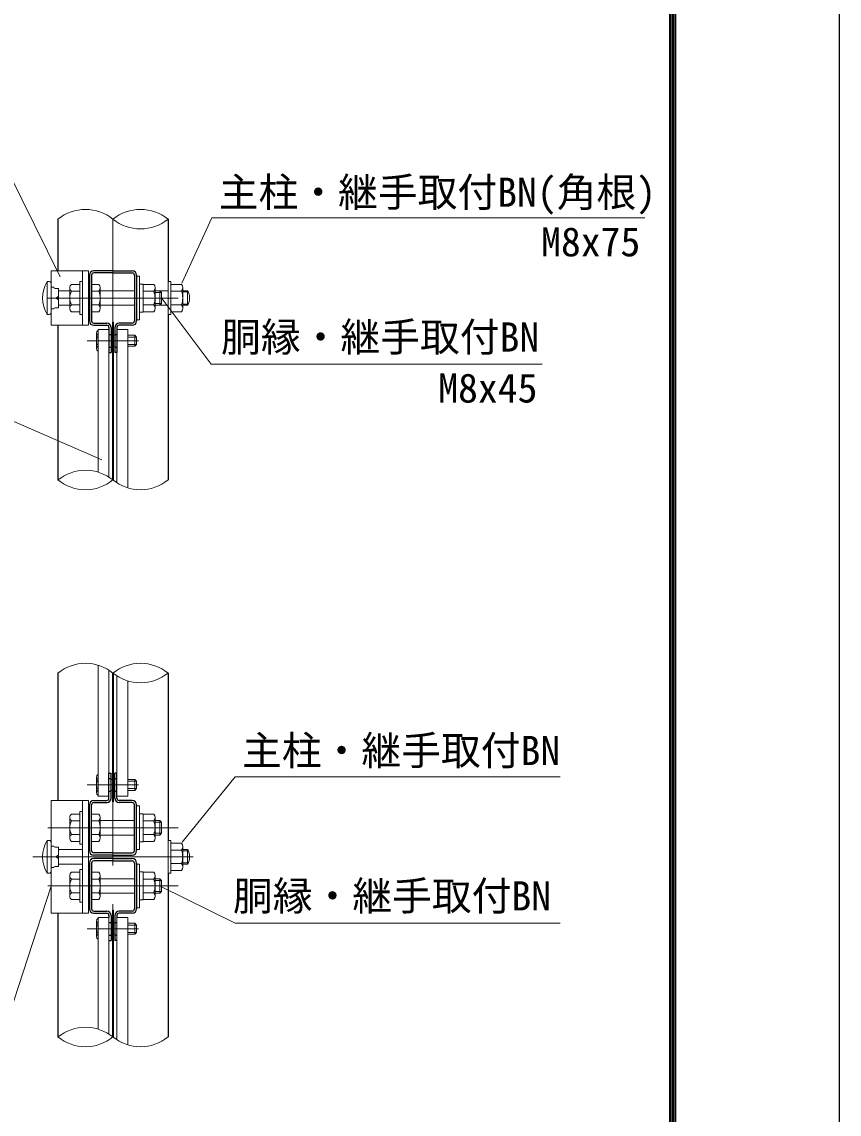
# Model space of a CAD drawing. Units: millimetres, scale not verified. Extents: x -4200 to 4200, y -2970 to 2970.
# Drawn here: x 2852 to 4200, y -657 to 1144 of the extents above; entities that cross this region are included whole.
import ezdxf
from ezdxf.enums import TextEntityAlignment as Align

# ---------------------------------------------------------------- set-up
doc = ezdxf.new("R2010")
doc.units = ezdxf.units.MM
doc.header["$LTSCALE"] = 10
doc.linetypes.add('USER1', pattern=[50.8, 31.75, -6.35, 6.35, -6.35])
for name, color, linetype, lineweight in [('0-0_D-BMK', 2, 'USER1', 13), ('0-2_D-STR-TXT', 7, 'Continuous', 13), ('0-3_D-STR-DIM', 7, 'Continuous', 13), ('0-4_D-STR1', 1, 'Continuous', 25), ('0-5_D-STR3', 3, 'Continuous', 13), ('0-6_D-STR2', 7, 'Continuous', 13), ('0-E_D-TTL', 7, 'Continuous', 25)]:
    doc.layers.add(name, color=color, linetype=linetype, lineweight=lineweight)
doc.styles.add('ＭＳ ゴシック', font='')
doc.styles.get('ＭＳ ゴシック').set_extended_font_data('MS Gothic')

msp = doc.modelspace()

# ---------------------------------------------------------------- linework, layer by layer
at = {"layer": '0-0_D-BMK'}
for p, q in [((3002.37, 818.7), (3002.37, 388.7)), ((2895.12, 688.7), (3109.62, 688.7)), ((2960.06, 618.2), (3044.68, 618.2)), ((3002.37, 70.43), (3002.37, -529.57)), ((2960.06, -114.07), (3044.68, -114.07)), ((2895.12, -184.58), (3109.62, -184.58)), ((2870.4, -232.58), (3134.34, -232.58)), ((3019.32, -229.57), (2985.42, -229.57)), ((2895.12, -280.57), (3109.62, -280.57)), ((2960.06, -351.07), (3044.68, -351.07))]:
    msp.add_line(p, q, dxfattribs=at)
at = {"layer": '0-2_D-STR-TXT'}
for p, q in [((2830.94, 893.88), (2915.06, 723.88)), ((3165.25, 820.65), (3116.15, 713.02)), ((3165.25, 820.65), (3879.34, 820.65)), ((3164.37, 579.59), (3083.67, 687.1)), ((3164.37, 579.59), (3709.9, 579.59)), ((2833.72, 487.15), (2984.04, 421.67)), ((3203.75, -100.62), (3116.57, -208.52)), ((3203.75, -100.62), (3739.9, -100.62)), ((2824.19, -515.74), (2899.9, -282.48)), ((3203.75, -341.75), (3081.26, -281.46)), ((3203.75, -341.75), (3739.9, -341.75))]:
    msp.add_line(p, q, dxfattribs=at)
at = {"layer": '0-3_D-STR-DIM'}
for centre, start, end in [((2956.99, 762.71), 50.97549, 129.02451), ((3047.74, 762.71), 50.97549, 129.02451), ((3047.74, 874.68), 230.97549, 309.02451), ((2956.99, 332.71), 50.97549, 129.02451), ((2956.99, 444.68), 230.97549, 309.02451), ((3047.74, 444.68), 230.97549, 309.02451), ((2956.99, 14.44), 50.97549, 129.02451), ((3047.74, 14.44), 50.97549, 129.02451), ((3047.74, 126.41), 230.97549, 309.02451), ((2956.99, -585.56), 50.97549, 129.02451), ((2956.99, -473.59), 230.97549, 309.02451), ((3047.74, -473.59), 230.97549, 309.02451)]:
    msp.add_arc(centre, 72.06, start, end, dxfattribs=at)
at = {"layer": '0-4_D-STR1'}
for p, q in [((2911.62, 818.7), (2911.62, 733.7)), ((3093.12, 818.7), (3093.12, 715.7)), ((2963.37, 726.5), (2963.37, 650.9)), ((2966.97, 726.5), (2966.97, 650.9)), ((3002.37, 733.7), (2970.57, 733.7)), ((3002.37, 730.1), (2970.57, 730.1)), ((3002.37, 733.7), (3034.17, 733.7)), ((3002.37, 730.1), (3034.17, 730.1)), ((3037.77, 726.5), (3037.77, 650.9)), ((3041.37, 726.5), (3041.37, 650.9)), ((3093.12, 661.7), (3093.12, 388.7)), ((2911.62, 643.7), (2911.62, 388.7)), ((2970.57, 647.3), (2992.17, 647.3)), ((2970.57, 643.7), (2992.17, 643.7)), ((2999.37, 640.1), (2999.37, 598.7)), ((3005.37, 640.1), (3005.37, 598.7)), ((3008.97, 640.1), (3008.97, 598.7)), ((3034.17, 647.3), (3012.57, 647.3)), ((3034.17, 643.7), (3012.57, 643.7)), ((2995.77, 628.7), (2999.37, 628.7)), ((3005.37, 628.7), (3008.97, 628.7)), ((2995.77, 607.7), (2999.37, 607.7)), ((3005.37, 607.7), (3008.97, 607.7)), ((3008.97, 598.7), (3005.37, 598.7)), ((2911.62, 70.43), (2911.62, -139.58)), ((3093.12, 70.43), (3093.12, -205.57)), ((2995.77, -103.57), (2999.37, -103.57)), ((2999.37, -135.97), (2999.37, -94.57)), ((3005.37, -135.97), (3005.37, -94.57)), ((3008.97, -94.57), (3005.37, -94.57)), ((3005.37, -103.57), (3008.97, -103.57)), ((3008.97, -135.97), (3008.97, -94.57)), ((2995.77, -124.57), (2999.37, -124.57)), ((3005.37, -124.57), (3008.97, -124.57)), ((2970.57, -139.57), (2992.17, -139.57)), ((2970.57, -143.17), (2992.17, -143.17)), ((3034.17, -139.57), (3012.57, -139.57)), ((3034.17, -143.17), (3012.57, -143.17)), ((2963.37, -222.37), (2963.37, -146.77)), ((2966.97, -222.37), (2966.97, -146.77)), ((3037.77, -222.37), (3037.77, -146.77)), ((3041.37, -222.37), (3041.37, -146.77)), ((3002.37, -225.97), (2970.57, -225.97)), ((3002.37, -229.57), (2970.57, -229.57)), ((3002.37, -225.97), (3034.17, -225.97)), ((3002.37, -229.57), (3034.17, -229.57)), ((2963.37, -242.77), (2963.37, -318.37)), ((2966.97, -242.77), (2966.97, -318.37)), ((3002.37, -235.57), (2970.57, -235.57)), ((3002.37, -239.17), (2970.57, -239.17)), ((3002.37, -235.57), (3034.17, -235.57)), ((3002.37, -239.17), (3034.17, -239.17)), ((3037.77, -242.77), (3037.77, -318.37)), ((3041.37, -242.77), (3041.37, -318.37)), ((3093.12, -259.57), (3093.12, -529.57)), ((2970.57, -321.97), (2992.17, -321.97)), ((3034.17, -321.97), (3012.57, -321.97)), ((2911.62, -325.58), (2911.62, -529.57)), ((2970.57, -325.57), (2992.17, -325.57)), ((2995.77, -329.17), (2995.77, -332.32)), ((2995.77, -340.57), (2999.37, -340.57)), ((2999.37, -329.17), (2999.37, -370.57)), ((3005.37, -329.17), (3005.37, -370.57)), ((3005.37, -340.57), (3008.97, -340.57)), ((3008.97, -329.17), (3008.97, -332.32)), ((3034.17, -325.57), (3012.57, -325.57)), ((2995.77, -361.57), (2999.37, -361.57)), ((2995.77, -370.57), (2999.37, -370.57)), ((3005.37, -361.57), (3008.97, -361.57)), ((3008.97, -370.57), (3005.37, -370.57))]:
    msp.add_line(p, q, dxfattribs=at)
for points in [[(2995.77, 640.1), (2995.77, 598.7), (2999.37, 598.7)], [(2995.77, -135.97), (2995.77, -94.57), (2999.37, -94.57)]]:
    msp.add_lwpolyline(points, dxfattribs=at)
for centre, radius, start, end in [((2970.57, 726.5), 7.2, 90, 180), ((2970.57, 726.5), 3.6, 90, 180), ((3034.17, 726.5), 7.2, 0, 90), ((3034.17, 726.5), 3.6, 0, 90), ((2970.57, 650.9), 7.2, 180, 270), ((2970.57, 650.9), 3.6, 180, 270), ((3034.17, 650.9), 7.2, 270, 0), ((3034.17, 650.9), 3.6, 270, 0), ((2992.17, 640.1), 7.2, 0, 90), ((2992.17, 640.1), 3.6, 0, 90), ((3012.57, 640.1), 7.2, 90, 180), ((3012.57, 640.1), 3.6, 90, 180), ((2970.57, -146.77), 7.2, 90, 180), ((2970.57, -146.77), 3.6, 90, 180), ((2992.17, -135.97), 3.6, 270, 0), ((2992.17, -135.97), 7.2, 270, 0), ((3012.57, -135.97), 7.2, 180, 270), ((3012.57, -135.97), 3.6, 180, 270), ((3034.17, -146.77), 7.2, 0, 90), ((3034.17, -146.77), 3.6, 0, 90), ((2970.57, -222.37), 7.2, 180, 270), ((2970.57, -222.37), 3.6, 180, 270), ((3034.17, -222.37), 7.2, 270, 0), ((3034.17, -222.37), 3.6, 270, 0), ((2970.57, -242.77), 7.2, 90, 180), ((2970.57, -242.77), 3.6, 90, 180), ((3034.17, -242.77), 7.2, 0, 90), ((3034.17, -242.77), 3.6, 0, 90), ((2970.57, -318.37), 7.2, 180, 270), ((2970.57, -318.37), 3.6, 180, 270), ((2992.17, -329.17), 7.2, 0, 90), ((3012.57, -329.17), 7.2, 90, 180), ((3034.17, -318.37), 7.2, 270, 0), ((3034.17, -318.37), 3.6, 270, 0), ((2992.17, -329.17), 3.6, 0, 90), ((3012.57, -329.17), 3.6, 90, 180)]:
    msp.add_arc(centre, radius, start, end, dxfattribs=at)
at = {"layer": '0-5_D-STR3'}
for p, q in [((2952.27, 733.7), (2952.27, 643.7)), ((3041.37, 724.7), (3046.17, 724.7)), ((3046.17, 652.7), (3046.17, 724.7)), ((2893.92, 715.7), (2893.92, 661.7)), ((2893.92, 715.7), (2897.22, 715.7)), ((2900.52, 706.52), (2905.02, 706.52)), ((2912.52, 704.65), (2906.88, 704.65)), ((2912.52, 704.65), (2912.52, 672.74)), ((2930.97, 705.59), (2930.97, 671.81)), ((2934.21, 711.2), (2947.47, 711.2)), ((2947.47, 715.7), (2947.47, 661.7)), ((2952.27, 715.7), (2947.47, 715.7)), ((2961.87, 711.2), (2963.37, 711.2)), ((2966.97, 711.2), (2979.27, 711.2)), ((2981.37, 706.03), (2981.37, 671.4)), ((3046.17, 711.8), (3052.17, 711.8)), ((3052.17, 665.6), (3052.17, 711.8)), ((3052.17, 711.2), (3069.57, 711.2)), ((3071.67, 706.03), (3071.67, 671.4)), ((3093.12, 715.7), (3093.12, 661.7)), ((3097.92, 711.2), (3097.92, 666.2)), ((3097.92, 711.2), (3115.32, 711.2)), ((3117.42, 706.03), (3117.42, 671.4)), ((2908.77, 688.7), (2900.52, 688.7)), ((2912.52, 700.7), (2930.97, 700.7)), ((2934.21, 699.97), (2947.47, 699.97)), ((2961.87, 699.95), (2963.37, 699.95)), ((2966.97, 699.95), (2979.27, 699.95)), ((2981.37, 700.7), (3037.77, 700.7)), ((3052.17, 699.95), (3069.57, 699.95)), ((3071.67, 700.7), (3093.12, 700.7)), ((3071.67, 697.7), (3082.47, 697.7)), ((3079.47, 700.7), (3082.47, 697.7)), ((3082.47, 697.7), (3082.47, 679.7)), ((3097.92, 699.95), (3115.32, 699.95)), ((3117.42, 700.7), (3125.52, 700.7)), ((3117.42, 698.67), (3126.49, 698.67)), ((3125.52, 700.7), (3125.52, 676.7)), ((2900.52, 670.88), (2905.02, 670.88)), ((2912.52, 672.74), (2906.88, 672.74)), ((2912.52, 676.7), (2930.97, 676.7)), ((2934.21, 677.42), (2947.47, 677.42)), ((2961.87, 677.45), (2963.37, 677.45)), ((2966.97, 677.45), (2979.27, 677.45)), ((2981.37, 676.7), (3037.77, 676.7)), ((3052.17, 677.45), (3069.57, 677.45)), ((3071.67, 679.7), (3082.47, 679.7)), ((3071.67, 676.7), (3093.12, 676.7)), ((3097.92, 677.45), (3115.32, 677.45)), ((3117.42, 678.73), (3126.49, 678.73)), ((3117.42, 676.7), (3125.52, 676.7)), ((2893.92, 661.7), (2897.22, 661.7)), ((2934.21, 666.2), (2947.47, 666.2)), ((2952.27, 661.7), (2947.47, 661.7)), ((2961.87, 666.2), (2963.37, 666.2)), ((2966.97, 666.2), (2979.27, 666.2)), ((3041.37, 652.7), (3046.17, 652.7)), ((3046.17, 665.6), (3052.17, 665.6)), ((3052.17, 666.2), (3069.57, 666.2)), ((3097.92, 661.7), (3093.12, 661.7)), ((3097.92, 666.2), (3115.32, 666.2)), ((2975.37, 631.19), (2975.37, 605.21)), ((2999.37, 627.2), (3001.77, 627.2)), ((3002.97, 627.2), (3005.37, 627.2)), ((3026.96, 627.2), (3038.37, 627.2)), ((3038.37, 627.2), (3038.37, 609.2)), ((3041.37, 624.2), (3038.37, 627.2)), ((2999.37, 609.2), (3001.77, 609.2)), ((3002.97, 609.2), (3005.37, 609.2)), ((3008.97, 598.7), (3008.97, 593.45)), ((3026.96, 612.2), (3041.37, 612.2)), ((3026.96, 609.2), (3038.37, 609.2)), ((3041.37, 612.2), (3038.37, 609.2)), ((3008.97, -94.57), (3008.97, -89.32)), ((2975.37, -101.08), (2975.37, -127.07)), ((2999.37, -105.07), (3001.77, -105.07)), ((3002.97, -105.07), (3005.37, -105.07)), ((3026.96, -105.07), (3038.37, -105.07)), ((3038.37, -105.07), (3038.37, -123.07)), ((3041.37, -108.07), (3038.37, -105.07)), ((2999.37, -123.07), (3001.77, -123.07)), ((3002.97, -123.07), (3005.37, -123.07)), ((3026.96, -120.07), (3041.37, -120.07)), ((3026.96, -123.07), (3038.37, -123.07)), ((3041.37, -120.07), (3038.37, -123.07)), ((2952.27, -139.58), (2952.27, -325.58)), ((2947.47, -157.58), (2947.47, -211.58)), ((2952.27, -157.58), (2947.47, -157.58)), ((3041.37, -148.58), (3046.17, -148.58)), ((3046.17, -220.58), (3046.17, -148.58)), ((3046.17, -161.48), (3052.17, -161.48)), ((3052.17, -207.68), (3052.17, -161.48)), ((2930.97, -167.69), (2930.97, -201.46)), ((2934.21, -162.08), (2947.47, -162.08)), ((2934.21, -173.3), (2947.47, -173.3)), ((2961.87, -162.08), (2963.37, -162.08)), ((2961.87, -173.33), (2963.37, -173.33)), ((2966.97, -162.08), (2979.27, -162.08)), ((2966.97, -173.33), (2979.27, -173.33)), ((2981.37, -167.24), (2981.37, -201.88)), ((2981.37, -172.58), (3037.77, -172.58)), ((3052.17, -162.08), (3069.57, -162.08)), ((3052.17, -173.33), (3069.57, -173.33)), ((3071.67, -167.24), (3071.67, -201.88)), ((3079.47, -172.58), (3071.67, -172.58)), ((3071.67, -175.58), (3082.47, -175.58)), ((3079.47, -172.58), (3082.47, -175.58)), ((3082.47, -175.58), (3082.47, -193.58)), ((2934.21, -195.85), (2947.47, -195.85)), ((2961.87, -195.83), (2963.37, -195.83)), ((2966.97, -195.83), (2979.27, -195.83)), ((2981.37, -196.58), (3037.77, -196.58)), ((3052.17, -195.83), (3069.57, -195.83)), ((3071.67, -193.58), (3082.47, -193.58)), ((3079.47, -196.58), (3071.67, -196.58)), ((2893.92, -205.57), (2893.92, -259.57)), ((2893.92, -205.57), (2897.22, -205.57)), ((2900.52, -214.75), (2905.02, -214.75)), ((2934.21, -207.08), (2947.47, -207.08)), ((2952.27, -211.58), (2947.47, -211.58)), ((2961.87, -207.08), (2963.37, -207.08)), ((2966.97, -207.08), (2979.27, -207.08)), ((3046.17, -207.68), (3052.17, -207.68)), ((3052.17, -207.08), (3069.57, -207.08)), ((3093.12, -205.57), (3093.12, -259.57)), ((3097.92, -210.07), (3115.32, -210.07)), ((3117.42, -215.24), (3117.42, -249.88)), ((2908.77, -232.57), (2900.52, -232.57)), ((2912.52, -216.62), (2906.88, -216.62)), ((2912.52, -216.62), (2912.52, -248.53)), ((2912.52, -220.57), (2952.27, -220.57)), ((2961.87, -220.57), (2963.37, -220.57)), ((3041.37, -220.58), (3046.17, -220.58)), ((3097.92, -221.32), (3115.32, -221.32)), ((3117.42, -220.57), (3125.52, -220.57)), ((3117.42, -222.61), (3126.49, -222.61)), ((3125.52, -220.57), (3125.52, -244.57)), ((2900.52, -250.39), (2905.02, -250.39)), ((2912.52, -248.53), (2906.88, -248.53)), ((2912.52, -244.57), (2952.27, -244.57)), ((2961.87, -244.57), (2963.37, -244.57)), ((3041.37, -244.58), (3046.17, -244.58)), ((3046.17, -316.58), (3046.17, -244.58)), ((3097.92, -243.82), (3115.32, -243.82)), ((3117.42, -242.54), (3126.49, -242.54)), ((3117.42, -244.57), (3125.52, -244.57)), ((2893.92, -259.57), (2897.22, -259.57)), ((2930.97, -263.69), (2930.97, -297.46)), ((2934.21, -258.08), (2947.47, -258.08)), ((2934.21, -269.3), (2947.47, -269.3)), ((2947.47, -253.58), (2947.47, -307.58)), ((2952.27, -253.58), (2947.47, -253.58)), ((2961.87, -258.08), (2963.37, -258.08)), ((2961.87, -269.33), (2963.37, -269.33)), ((2966.97, -258.08), (2979.27, -258.08)), ((2966.97, -269.33), (2979.27, -269.33)), ((2981.37, -263.24), (2981.37, -297.88)), ((2981.37, -268.58), (3037.77, -268.58)), ((3046.17, -257.48), (3052.17, -257.48)), ((3052.17, -303.68), (3052.17, -257.48)), ((3052.17, -258.08), (3069.57, -258.08)), ((3052.17, -269.33), (3069.57, -269.33)), ((3071.67, -263.24), (3071.67, -297.88)), ((3079.47, -268.58), (3071.67, -268.58)), ((3079.47, -268.58), (3082.47, -271.58)), ((3097.92, -259.57), (3093.12, -259.57)), ((3097.92, -255.07), (3115.32, -255.07)), ((3071.67, -271.58), (3082.47, -271.58)), ((3082.47, -271.58), (3082.47, -289.58)), ((2934.21, -291.85), (2947.47, -291.85)), ((2934.21, -303.08), (2947.47, -303.08)), ((2961.87, -291.83), (2963.37, -291.83)), ((2961.87, -303.08), (2963.37, -303.08)), ((2966.97, -291.83), (2979.27, -291.83)), ((2966.97, -303.08), (2979.27, -303.08)), ((2981.37, -292.58), (3037.77, -292.58)), ((3046.17, -303.68), (3052.17, -303.68)), ((3052.17, -291.83), (3069.57, -291.83)), ((3052.17, -303.08), (3069.57, -303.08)), ((3071.67, -289.58), (3082.47, -289.58)), ((3079.47, -292.58), (3071.67, -292.58)), ((2952.27, -307.58), (2947.47, -307.58)), ((3041.37, -316.58), (3046.17, -316.58)), ((2975.37, -338.08), (2975.37, -364.07)), ((2999.37, -342.07), (3001.77, -342.07)), ((3002.97, -342.07), (3005.37, -342.07)), ((3026.96, -342.07), (3038.37, -342.07)), ((3038.37, -342.07), (3038.37, -360.07)), ((3041.37, -345.07), (3038.37, -342.07)), ((2999.37, -360.07), (3001.77, -360.07)), ((3002.97, -360.07), (3005.37, -360.07)), ((3026.96, -357.07), (3041.37, -357.07)), ((3026.96, -360.07), (3038.37, -360.07)), ((3041.37, -357.07), (3038.37, -360.07))]:
    msp.add_line(p, q, dxfattribs=at)
for points in [[(2961.87, 733.7), (2900.52, 733.7), (2900.52, 643.7), (2961.87, 643.7)], [(2961.87, -139.58), (2900.52, -139.58), (2900.52, -325.58), (2961.87, -325.58)]]:
    msp.add_lwpolyline(points, close=True, dxfattribs=at)
for points in [[(3097.92, 661.7), (3097.92, 715.7), (3093.12, 715.7)], [(2912.52, 691.88), (2908.77, 688.7), (2912.52, 685.52)], [(3079.47, 700.7), (3079.47, 676.7), (3082.47, 679.7)], [(2977.78, 401.72), (2977.78, 636.95), (2995.77, 636.95), (2995.77, 393.46)], [(3026.96, 375.68), (3026.96, 636.95), (3008.97, 636.95), (3008.97, 383.94)], [(3026.96, 624.2), (3041.37, 624.2), (3041.37, 612.2)], [(2995.77, 75.18), (2995.77, -132.82), (2977.78, -132.82), (2977.78, 83.44)], [(3008.97, 65.67), (3008.97, -132.82), (3026.96, -132.82), (3026.96, 57.41)], [(3026.96, -108.07), (3041.37, -108.07), (3041.37, -120.07)], [(3079.47, -172.58), (3079.47, -196.58), (3082.47, -193.58)], [(3097.92, -259.57), (3097.92, -205.57), (3093.12, -205.57)], [(2912.52, -229.39), (2908.77, -232.57), (2912.52, -235.76)], [(3079.47, -268.58), (3079.47, -292.58), (3082.47, -289.58)], [(2977.78, -516.56), (2977.78, -332.32), (2995.77, -332.32), (2995.77, -524.82)], [(3026.96, -542.59), (3026.96, -332.32), (3008.97, -332.32), (3008.97, -534.33)], [(3026.96, -345.07), (3041.37, -345.07), (3041.37, -357.07)]]:
    msp.add_lwpolyline(points, dxfattribs=at)
for centre, radius, start, end in [((2936.75, 688.7), 50.63, 147.77316, 212.22684), ((2897.22, 712.4), 3.3, 0, 90), ((2906.88, 706.52), 1.86, 180, 270), ((2937.45, 705.59), 6.48, 120, 240), ((2972.83, 705.57), 8.55, 318.83491, 41.16509), ((3063.13, 705.57), 8.55, 318.83491, 41.16509), ((3108.88, 705.57), 8.55, 318.83491, 41.16509), ((2952.2, 688.7), 21.24, 147.93138, 212.06862), ((2950.18, 688.7), 31.18, 338.85295, 21.14705), ((3040.48, 688.7), 31.18, 338.85295, 21.14705), ((3086.23, 688.7), 31.18, 338.85295, 21.14705), ((3103.02, 688.7), 25.5, 331.92751, 28.07249), ((2906.88, 670.88), 1.86, 90, 180), ((2937.45, 671.81), 6.48, 120, 240), ((2972.83, 671.82), 8.55, 318.86505, 41.13495), ((3063.13, 671.82), 8.55, 318.86505, 41.13495), ((3108.88, 671.82), 8.55, 318.86505, 41.13495), ((2897.22, 665), 3.3, 270, 0), ((2980.28, 631.19), 4.92, 120.65597, 239.34403), ((2992.1, 618.2), 16.73, 148.86338, 211.13662), ((2980.28, 605.21), 4.92, 120.65597, 239.34403), ((2980.28, -101.08), 4.92, 120.65597, 239.34403), ((2992.1, -114.07), 16.73, 148.86338, 211.13662), ((2980.28, -127.07), 4.92, 120.65597, 239.34403), ((2952.2, -184.58), 21.24, 147.93138, 212.06862), ((2937.45, -167.69), 6.48, 120, 240), ((2972.83, -167.7), 8.55, 318.83491, 41.16509), ((2950.18, -184.58), 31.18, 338.85295, 21.14705), ((3063.13, -167.7), 8.55, 318.83491, 41.16509), ((3040.48, -184.58), 31.18, 338.85295, 21.14705), ((2937.45, -201.46), 6.48, 120, 240), ((2972.83, -201.45), 8.55, 318.86505, 41.13495), ((3063.13, -201.45), 8.55, 318.86505, 41.13495), ((2936.75, -232.57), 50.63, 147.77316, 212.22684), ((2897.22, -208.87), 3.3, 0, 90), ((2906.88, -214.75), 1.86, 180, 270), ((3108.88, -215.7), 8.55, 318.83491, 41.16509), ((3086.23, -232.57), 31.18, 338.85295, 21.14705), ((3103.02, -232.57), 25.5, 331.92751, 28.07249), ((2906.88, -250.39), 1.86, 90, 180), ((3108.88, -249.45), 8.55, 318.86505, 41.13495), ((2897.22, -256.27), 3.3, 270, 0), ((2952.2, -280.58), 21.24, 147.93138, 212.06862), ((2937.45, -263.69), 6.48, 120, 240), ((2972.83, -263.7), 8.55, 318.83491, 41.16509), ((2950.18, -280.58), 31.18, 338.85295, 21.14705), ((3063.13, -263.7), 8.55, 318.83491, 41.16509), ((3040.48, -280.58), 31.18, 338.85295, 21.14705), ((2937.45, -297.46), 6.48, 120, 240), ((2972.83, -297.45), 8.55, 318.86505, 41.13495), ((3063.13, -297.45), 8.55, 318.86505, 41.13495), ((2980.28, -338.08), 4.92, 120.65597, 239.34403), ((2980.28, -364.07), 4.92, 120.65597, 239.34403), ((2992.1, -351.07), 16.73, 148.86338, 211.13662)]:
    msp.add_arc(centre, radius, start, end, dxfattribs=at)
at = {"layer": '0-6_D-STR2'}
for p, q in [((3001.77, 648.95), (3001.77, 389.18)), ((3002.97, 648.95), (3001.77, 648.95)), ((3002.97, 648.95), (3002.97, 388.22)), ((3001.77, 70.91), (3001.77, -141.82)), ((3002.97, 70.91), (3002.97, -141.82)), ((3001.77, -141.82), (3002.97, -141.82)), ((3001.77, -320.32), (3001.77, -529.09)), ((3002.97, -320.32), (3001.77, -320.32)), ((3002.97, -320.32), (3002.97, -530.06))]:
    msp.add_line(p, q, dxfattribs=at)
at = {"layer": '0-E_D-TTL', "color": 2}
msp.add_lwpolyline([(-4200.08, 2970.08), (4199.92, 2970.08), (4199.92, -2969.92), (-4200.08, -2969.92)], close=True, dxfattribs=at)
at = {"layer": '0-E_D-TTL'}
for points in [[(-3930.08, 2750.08), (3929.92, 2750.08), (3929.92, -2749.92), (-3930.08, -2749.92)], [(-3927.58, 2747.58), (3927.42, 2747.58), (3927.42, -2747.42), (-3927.58, -2747.42)], [(-3925.08, 2745.08), (3924.92, 2745.08), (3924.92, -2744.92), (-3925.08, -2744.92)], [(-3922.58, 2742.58), (3922.42, 2742.58), (3922.42, -2742.42), (-3922.58, -2742.42)], [(-3920.08, 2740.08), (3919.92, 2740.08), (3919.92, -2739.92), (-3920.08, -2739.92)]]:
    msp.add_lwpolyline(points, close=True, dxfattribs=at)

# ---------------------------------------------------------------- texts
at = {"layer": '0-2_D-STR-TXT', "style": 'ＭＳ ゴシック'}
for s, p in [('主柱・継手取付BN(角根)', (3176.8, 824.72)), ('M8x75', (3708.44, 743)), ('胴縁・継手取付BN', (3180.69, 585.95)), ('M8x45', (3538.77, 501.95)), ('主柱・継手取付BN', (3215.31, -95.75)), ('胴縁・継手取付BN', (3200.28, -335.43))]:
    msp.add_text(s, height=48.09, dxfattribs=at).set_placement(p, align=Align.BOTTOM_LEFT)

doc.saveas('drawing.dxf')
